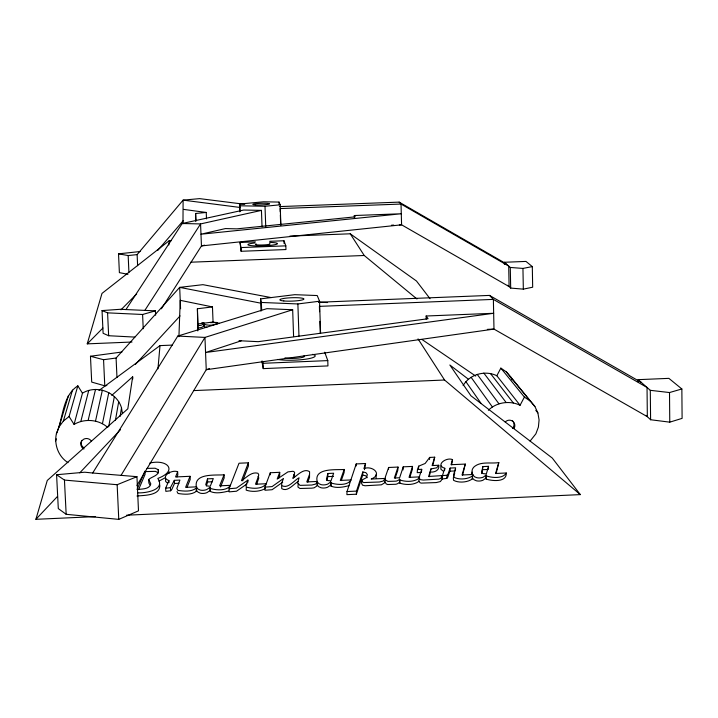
<?xml version="1.0" encoding="UTF-8"?>
<svg xmlns="http://www.w3.org/2000/svg" width="718" height="718" viewBox="0 0 718 718"><rect width="100%" height="100%" fill="white"/><g stroke="black" fill="none" stroke-linecap="round" stroke-linejoin="round"><path stroke-width="1.08" d="M317.455 482.487L316.88 486.05L314.053 487.845L311.765 488.159L299.953 488.482L297.943 487.073L298.221 483.636M326.699 480.539L327.83 476.617L327.902 473.494L333.646 473.234L330.989 480.836L327.623 480.539L326.403 479.229L327.902 473.494M349.002 485.655C343.401 487.136 336.347 488.509 330.98 486.077L330.72 482.02L327.713 484.094A8.975 7.135 1.2 0 1 321.143 484.668L318.855 483.636L317.293 481.975C313.281 467.301 337.02 470.182 344.209 469.455L344.101 472.579L341.256 480.557M330.98 486.077L330.72 482.02M178.926 336.733L180.227 300.33L212.465 306.918L213.058 322.014L219.52 323.405M182.973 223.774L183.108 200.134L199.595 198.626L244.73 204.298M347.009 491.534L346.902 494.648L356.379 494.217L362.707 475.065L362.841 471.941L365.857 472.632L367.374 474.58L366.485 477.65L361.684 480.154L361.549 483.277L362.599 485.215L365.085 485.763L381.348 484.829L384.435 482.99L384.929 481.536L385.108 478.421L371.197 479.041C383.134 474.311 372.319 465.246 363.918 468.585L365.57 463.514L356.209 463.936L347.009 491.534L356.505 491.103L362.841 471.941M356.128 466.018L356.209 463.936M356.379 494.217L356.505 491.103M365.57 463.514L364.439 469.68M388.501 469.563L388.626 467.481L398.014 467.068L397.817 470.191L395.16 478.143M419.536 477.919L418.693 481.545C413.613 485.197 405.419 485.072 399.764 483.106L399.63 479.148A6.534 5.179 3.9 0 1 395.986 481.15L387.882 481.41L385.485 479.92L385.288 477.183L388.626 467.481M399.764 483.106L399.63 479.148M403.031 469.958L403.238 466.835L412.518 466.422L412.303 469.545L409.781 477.488M432.828 465.542L434.713 457.195L429.687 457.411L425.128 463.487L418.702 466.144L417.463 469.509L417.23 472.632L421.466 472.444M418.549 468.226L418.702 466.144M421.547 471.403L421.708 469.321L417.463 469.509M429.526 459.502L429.687 457.411M429.265 476.752L430.962 468.908L436.652 467.822L438.77 465.255L432.101 465.551L434.713 457.195M438.77 465.255C439.712 470.093 434.794 472.507 430.71 472.031M157.951 368.899L159.997 345.609L172.275 345.107M168.838 244.973L169.215 240.701L171.449 240.611M444.604 470.371L444.792 468.289C434.857 465.156 446.56 456.765 452.528 459.628L451.64 464.788M444.792 468.289L442.36 475.863L442.091 478.978L446.767 478.394L447.045 475.271L448.041 474.086L450.141 468.055L455.643 467.804L453.614 474.634L453.857 477.201C458.883 479.992 467.849 479.4 472.579 475.846L472.884 474.499L462.042 474.984L465.282 464.079L451.021 464.708L452.528 459.628M446.767 478.394L447.763 477.21L449.854 471.179L450.141 468.055M455.544 468.845L455.347 470.927L449.854 471.179M465.282 464.079L462.616 475.128M68.03 462.643C58.472 456.756 53.967 444.541 56.39 433.708C63.453 418.127 61.99 396.165 77.831 385.844L82.462 393.186L74.071 424.41C84.482 418.325 98.465 419.294 107.583 427.318M453.318 477.748L453.57 480.315C458.578 483.106 467.535 482.514 472.247 478.969L472.561 477.614M472.247 478.969L472.579 475.846M146.966 468.387L155.115 468.226L158.211 469.671C160.096 475.495 151.713 476.501 148.689 479.516L150.816 483.896C149.739 489.173 142.541 488.85 138.394 489.452M482.496 469.716L482.837 466.592L488.536 466.341L488.186 469.464L482.496 469.716L481.599 473.611M498.813 462.589L495.564 473.485L506.28 473C506.836 482.658 492.001 480.961 486.194 479.112L486.14 475.065L483.277 477.129A8.966 7.063 6.8 0 1 476.77 477.694C472.085 476.833 470.452 470.703 473.575 467.337C480.207 460.902 490.663 463.927 498.813 462.589L496.084 473.629M486.194 479.112L486.14 475.065M165.526 479.112L165.652 481.464L167.617 483.295M169.062 473.341L169.277 471.834M111.748 395.394L132.668 376.77L127.822 408.802L47.271 480.459L35.9 519.311L95.27 516.619M120.068 416.467L121.504 407.86C116.863 391.92 96.454 384.48 82.462 393.186M294.416 477.299L294.613 476.106A2.109 1.678 0.1 0 0 293.752 474.733M115.418 420.371L118.694 401.721M246.292 487.746L246.211 490.134C251.874 492.144 259.97 491.722 265.337 488.491M108.642 426.842L114.368 396.489M281.707 486.167L281.698 488.599C287.631 492.404 293.59 483.968 298.221 481.536M102.441 423.674L108.804 392.531M376.097 477.991L376.053 474.634M95.521 421.08L102.378 390.107M482.837 466.592L481.679 472.3L482.972 473.593L486.337 473.898L488.536 466.341M88.152 420.326L95.53 389.398M80.829 421.457L88.736 390.448M471.663 473.943L472.184 472.103M56.39 433.708L59.011 426.941L63.337 421.08L69.081 416.521L77.831 385.844M132.004 342.028L87.237 343.859L101.992 293.411L169.215 240.701M63.337 421.08L72.5 390.089M453.605 476.779L454.763 472.875M55.654 440.897L56.282 438.815M59.011 426.941L68.479 395.537M430.962 468.908L428.646 476.474L447.045 475.271M412.518 466.422L409.054 477.353L419.617 476.878L418.926 478.43C413.837 482.083 405.625 481.957 399.962 479.983M421.708 469.321L419.303 476.896L419.159 478.062L420.317 479.633L423.261 480.046L438.86 479.139L440.655 478.43L442.566 475.855L442.297 478.969L440.385 481.554L436.239 482.568L421.322 483.106L420.075 482.756L418.926 481.186M403.238 466.835L399.63 477.775L394.353 478.009L398.014 467.068M177.014 491.561L178.064 493.499C183.898 494.343 191.338 495.142 196.31 491.336L196.615 486.849L185.612 487.342L190.046 476.303L175.569 476.949L177.633 471.798C172.06 469.105 159.181 476.976 168.901 480.566L169.026 482.658M207.502 478.852L205.734 484.623L206.901 485.933L210.266 486.239L213.291 478.592L207.502 478.852L207.637 481.975L206.326 485.915M196.31 491.336L196.615 486.849M385.108 478.421L383.259 481.024L379.418 482.011L363.802 482.541L362.734 482.092L361.684 480.154M344.209 469.455L340.287 480.423L351.102 479.938C347.62 485.808 336.634 484.874 331.061 482.954M229.069 488.743L236.446 488.096L247.872 480.109L246.229 484.632L246.148 487.019C252.072 488.761 262.205 489.505 266.279 483.735L255.491 484.219L258.381 476.626L258.749 474.849L258.004 473.297C251.596 471.322 246.274 477.766 241.454 480.71L248.365 462.814L239.013 463.227L229.069 488.743L229.159 491.866L236.527 491.211L247.064 483.869M307.78 482.191L309.521 477.434L309.53 474.804M264.933 487.136L270.309 472.74L279.706 472.318L277.193 479.077L287.927 471.888L292.782 471.295A2.109 1.678 0.1 0 1 294.631 472.982L292.854 478.376C297.252 475.594 303.777 467.75 309.575 471.681L309.566 474.311L306.774 481.922L317.473 481.446L315.821 484.022L311.818 485.036L299.98 485.359L297.638 482.981L299.083 477.784C294.138 480.225 288.008 489.371 281.698 485.485L281.698 483.043L283.493 478.484L272.086 486.598L264.933 487.136L264.969 490.259L272.104 489.712L282.668 482.218M278.638 478.341L279.715 475.451L279.706 472.318M256.622 484.488L258.794 477.973L258.049 476.42M242.675 480.854L248.428 465.946L248.365 462.814M440.897 465.883L440.879 469.213L443.006 471.017M176.996 476.985L177.813 474.93L177.633 471.798M186.985 487.45L190.207 479.427L190.046 476.303M224.07 474.795L219.627 485.817L230.505 485.332C226.843 491.157 215.876 490.34 210.248 488.366L209.943 487.423L206.829 489.514A9.029 7.171 -3.3 0 1 200.205 490.08L197.953 489.048L196.454 487.378C193.16 472.615 216.585 475.567 224.07 474.795L224.169 477.919L220.543 486.939M216.737 324.536L217.437 322.867C214.224 325.9 208.058 325.577 204.083 324.276L203.885 323.683L201.785 324.994A6.067 4.523 -2.5 0 1 199.209 325.505M137.048 489.514L144.435 472.157M138.601 489.568L145.108 474.275L144.865 471.143M196.158 488.222C191.167 492.027 183.727 491.229 177.876 490.376L176.825 488.446L179.904 480.082L174.321 480.333L174.51 483.456L171.755 489.559L170.624 490.762L165.84 491.354L165.634 488.231L168.901 480.566M506.28 473C503.058 478.933 492.018 477.847 486.535 475.998M174.321 480.333L170.426 487.639L165.634 488.231M500.85 368.128L524.4 397.081L520.074 405.266L496.838 375.747L500.85 368.128L506.343 371.87L510.633 376.905L534.892 406.505L537.89 412.94L539.083 419.958L538.392 427.084L535.87 433.834L530.09 441.085M136.932 485.476L206.245 369.698L204.953 337.415L292.675 309.754L293.59 336.598M121.037 475.361L204.953 337.415L177.777 336.069L92.685 473.009L84.778 472.211L56.587 474.733L58.302 508.586L66.164 514.303L118.766 519.374L138.493 510.839L136.95 476.68L92.685 473.009M161.397 308.794L201.453 245.924L200.564 223.935L261.442 210.383L262.034 226.861M144.848 310.391L200.564 223.935L182.192 223.504L125.946 309.566L120.651 309.27L102.037 310.571L103.105 333.287L108.642 335.728L134.876 337.092M463.119 385.602C469.68 374.266 485.188 369.941 496.838 375.747M137.623 265.714L137.129 254.603L183.108 200.134L239.938 207.439M157.664 250.528L183.198 220.749M106.865 385.521L104.783 385.817L91.707 382.093L90.468 356.254L103.554 359.709L116.083 358.031L179.688 287.371L202.916 284.669L271.233 297.602M135.442 364.34L180.083 315.893M35.9 519.311L57.44 496.497M79.743 472.866L120.516 429.669M87.237 343.859L102.925 328.027M120.965 309.817L136.653 293.985M485.79 478.188L482.927 480.243A8.948 7.054 6.9 0 1 476.438 480.809L474.113 479.786L472.462 478.134M330.639 485.144L327.641 487.217A8.966 7.135 1.2 0 1 321.081 487.782L318.801 486.759L317.23 485.09M488.375 410.292C496.542 402.143 509.753 400.303 520.074 405.266M209.943 487.423L210.069 490.547L206.963 492.629A9.011 7.162 -3.3 0 1 200.349 493.203L198.105 492.171L196.606 490.502M203.885 323.683L203.975 325.972L201.884 327.282A6.067 4.523 -2.5 0 1 197.432 327.632M98.958 390.493L159.997 345.609M165.373 477.694L158.902 481.141M56.587 474.733L64.449 480.073L117.151 484.722L136.95 476.68M228.486 491.058C222.858 492.521 215.741 493.948 210.374 491.48L210.069 490.547M209.387 368.63L206.245 369.698L493.984 329.095L647.34 416.673L647.035 387.46L493.374 299.397L489.514 295.412L318.873 302.233M241.221 340.826L205.554 352.52L493.661 313.281L426.133 316.01L426.214 319.178M177.777 336.069L266.908 308.659L292.675 309.754M645.904 415.327L650.598 419.743L669.768 422.157L682.1 418.37L681.858 388.976L668.88 378.359L638.14 379.66L638.167 381.868M638.14 379.66L650.293 390.323L669.508 392.549L681.858 388.976M102.037 310.571L107.583 312.851L142.595 314.484L155.429 310.858L155.618 315.211M204.63 245.161L201.453 245.924L401.586 224.815L509.107 286.59L508.703 266.073L401.03 204.056L399.163 202.126L279.347 206.604M182.192 223.504L243.725 210.033L261.442 210.383M507.707 285.279L510.686 288.08L523.332 289.139L532.675 287.209L532.307 266.593L525.98 261.424L504.368 262.267L504.404 264.395M504.368 262.267L510.283 267.455L522.946 268.424L532.307 266.593M90.468 356.254L121.952 352.008M198.114 329.517L198.006 323.926L213.058 322.014M319.555 301.228L317.23 295.547L294.757 294.676L260.562 298.868L261.361 302.457L297.88 303.947L319.555 301.228L320.587 333.179M197.8 330.926L197.396 308.767L212.465 306.918M127.948 274.285L119.385 272.643L118.524 253.84L140.127 251.533M118.524 253.84L128.163 255.554L137.129 254.603M280.164 204.809L279.042 202.072L263.506 201.794L239.507 204.056L239.893 205.788L265.005 206.263L280.164 204.809L280.873 225.362M195.772 221.225L195.628 213.47L206.245 212.456L206.497 218.873M174.51 483.456L178.97 483.259M207.637 481.975L212.447 481.76M327.83 476.617L333.565 476.357M137.775 492.835C145.512 493.275 165.67 490.044 157.825 478.421C178.217 470.837 167.599 458.82 149.748 463.074M136.976 496.003C144.462 495.258 160.572 495.698 159.8 484.901M126.637 515.201L580.323 494.612L552.277 458.057L470.927 395.78L449.854 365.004L468.477 379.284M145.018 471.609L155.339 471.358L158.427 472.803L158.211 469.671M262.653 361.172L263.057 363.299L327.785 360.607L327.946 365.92L263.246 368.612L261.828 361.082M193.941 390.583L444.568 380.019L580.323 494.612M210.401 322.678L216.612 322.427M487.351 329.365L493.984 329.095L493.374 299.397L319.402 306.362L319.573 311.72M391.525 225.192L393.76 225.111M399.352 224.896L401.586 224.815L401.03 204.056L280.137 208.57L280.253 211.819M289.892 236.096L350.24 233.799L416.458 280.998L430.037 298.697M269.681 241.311L283.969 240.763L285.827 245.852L285.961 249.55L241.131 251.282L240.018 242.442L255.402 241.858M240.018 242.442L240.997 247.566L285.827 245.852M190.746 262.205L364.232 255.491L416.943 298.984M354.315 215.526L401.29 213.758L200.977 234.212L225.398 228.575L236.94 228.854L355.239 216.827L354.315 215.526L354.378 217.742M204.1 322.929L201.839 322.741M206.892 327.228L204.729 326.968L203.975 325.972M318.648 302.206L327.596 302.565M125.946 309.566L155.429 310.858M239.004 340.718L258.211 341.669L428.072 318.72L426.133 316.01M362.707 475.065L365.713 475.756L367.23 477.694M183.494 209.378L206.245 212.456M261.487 303.301L179.688 287.371L180.577 308.749M489.514 295.412L641.282 382.416M399.163 202.126L505.903 263.614M524.4 397.081L530.297 401.093L534.892 406.505M422.094 339.56L475.711 376.07M506.343 371.87L530.297 401.093M535.799 410.364L537.89 412.94M490.529 373.566L513.289 402.933M483.824 373.091L506.082 402.43M477.192 374.356L498.938 403.794M471.071 377.273L492.36 406.935M465.892 381.653L481.087 403.462M350.24 233.799L364.232 255.491M418.038 338.887L444.568 380.019M69.081 416.521L74.071 424.41M149.954 484.874L148.877 483.061L148.689 479.516M510.633 376.905L512.024 379.903M324.707 352.197L327.785 360.607M384.911 481.85L386.23 483.941L387.702 484.533L395.789 484.264A6.525 5.179 3.9 0 0 399.423 482.263M121.504 407.86L122.401 413.389M170.426 487.639L170.624 490.762M64.449 480.073L66.164 514.303M103.554 359.709L104.783 385.817M116.083 358.031L116.98 377.551M117.151 484.722L118.766 519.374M107.583 312.851L108.642 335.728M142.595 314.484L143.232 328.763M128.163 255.554L128.917 272.266M132.668 376.77L132.767 378.978M204.083 324.276L204.181 326.564M210.248 488.366L210.374 491.48M195.628 213.47L195.933 220.982M197.396 308.767L198.006 323.926M239.893 205.788L240.09 211.191M239.507 204.056L239.794 211.846M240.997 247.566L241.131 251.282M265.005 206.263L265.75 226.897M261.361 302.457L261.639 310.149M263.057 363.299L263.246 368.612M260.562 298.868L261.011 311.145M297.88 303.947L298.966 336.096M283.969 240.763L284.068 243.483M280.361 215.059L280.666 223.854M279.042 202.072L279.114 204.289M319.887 321.368L320.264 333.008M522.946 268.424L523.332 289.139M510.283 267.455L510.686 288.08M247.872 480.109L247.916 482.191M650.293 390.323L650.598 419.743M669.508 392.549L669.768 422.157M270.309 472.74L270.318 474.822M512.356 420.577A5.618 5.466 -32.7 0 1 512.508 428.368M514.16 428.269A5.636 5.484 -32.7 0 0 511.97 420.811L510.606 420.317A5.636 5.484 -32.7 0 0 505.239 421.987M84.15 447.897A5.708 5.573 3.2 0 1 81.699 440.385M83.889 449.037A5.726 5.582 3.2 0 1 83.414 439.371L84.769 438.761A5.726 5.582 3.2 0 1 91.321 441.076M304.073 355.715A10.635 1.777 -2 0 1 298.473 358.058A10.635 1.777 -2 0 1 284.983 357.851M312.698 354.324A21.271 3.554 -2 0 1 305.814 359.179A21.271 3.554 -2 0 1 277.606 359.449M269.645 242.388A14.791 1.714 -2 0 1 274.33 244.802A14.791 1.714 -2 0 1 251.677 245.664A14.791 1.714 -2 0 1 254.953 242.944M269.771 243.635A7.395 0.862 -2 0 1 261.98 245.009A7.395 0.862 -2 0 1 256.2 243.949M283.834 300.959A12.027 1.696 -2 0 0 303.642 299.388A12.027 1.696 -2 0 0 288.205 297.934A12.027 1.696 -2 0 0 283.834 300.959M255.491 204.917A8.347 0.817 -2 0 0 269.322 204.029A8.347 0.817 -2 0 0 258.749 203.418A8.347 0.817 -2 0 0 255.491 204.917"/></g></svg>
